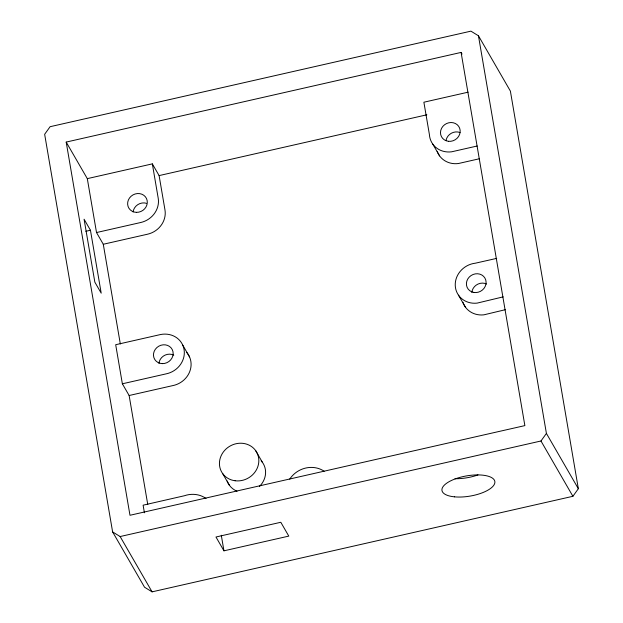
<?xml version="1.0" encoding="UTF-8"?>
<svg xmlns="http://www.w3.org/2000/svg" width="623" height="623" viewBox="0 0 623 623"><rect width="100%" height="100%" fill="white"/><g stroke="black" fill="none" stroke-linecap="round" stroke-linejoin="round"><path stroke-width="0.93" d="M112.615 531.91L120.138 536.543L540.974 440.991L546.41 433.413L478.456 35.784L470.926 31.15L50.097 126.703L44.654 134.28L112.615 531.91L144.544 587.216L152.074 591.85L572.903 496.297L578.346 488.72L510.385 91.09L478.456 35.784M503.189 296.867L477.117 303.113A21.455 19.632 -30 0 1 455.249 285.529A21.455 19.632 -30 0 1 475.38 263.186L496.702 258.381M505.3 309.701L483.884 314.833A21.455 19.632 -30 0 1 462.951 302.326M461.09 52.418L524.87 425.61L129.981 515.276L66.194 142.083L461.09 52.418L462.048 54.076M87.306 178.637L152.339 163.872L159.106 175.593L164.978 209.951A21.455 19.632 -30 0 1 147.573 234.201L103.286 244.263L96.518 232.543L87.306 178.637L66.194 142.083M468.091 92.181L423.881 102.219L429.411 134.584A21.455 19.632 -30 0 0 451.605 151.81L477.179 146.008M159.106 175.593L426.864 114.796M85.818 231.289L90.444 230.237L101.199 293.153L94.836 282.133L84.089 219.226L90.444 230.237M96.518 232.543L140.806 222.489A21.455 19.632 -30 0 0 158.211 198.231L152.339 163.872M479.212 158.795L458.372 163.53A21.455 19.632 -30 0 1 437.206 151.366M122.365 383.799L166.014 373.886A21.455 19.632 -30 0 0 184.159 350.103A21.455 19.632 -30 0 0 160.617 334.52L115.691 344.721L122.365 383.799L129.132 395.512L147.752 504.482M129.132 395.512L172.781 385.606A21.455 19.632 -30 0 0 186.783 352.525M223.953 550.825L288.792 536.107L280.809 522.276L215.971 537.003L223.953 550.825L221.29 535.25M432.829 144.186L439.597 155.906M546.41 433.413L578.346 488.72M458.497 295.193L465.264 306.905M540.974 440.991L572.903 496.297M255.625 450.561L262.384 462.282M182.749 345.142L189.517 356.862M222.652 473.573L229.42 485.294M120.138 536.543L152.074 591.85M103.286 244.263L120.325 343.974M144.419 512.807L143.111 505.191L184.4 495.752A24.141 22.085 -30 0 1 206.034 498.493M261.169 460.786A20.115 18.41 -30 0 1 259.394 486.485M237.02 491.212A20.115 18.41 -30 0 1 227.185 481.034M477.95 474.928A26.82 10.256 -9.7 0 1 454.992 478.721M289.734 479.118A24.141 22.085 -30 0 1 324.139 471.229M446.068 140.284A10.061 9.205 -30 0 1 460.015 132.535M471.845 292.467A10.061 9.205 -30 0 1 486.555 284.01M158.927 363.365A10.061 9.205 -30 0 1 173.762 355.133M133.081 211.999A10.061 9.205 -30 0 1 146.46 203.3M235.112 480.761A20.115 18.41 -30 0 0 257.852 454.821A20.115 18.41 -30 0 0 224.444 450.624A20.115 18.41 -30 0 0 235.112 480.761M454.595 496.85A26.82 10.256 -9.7 0 0 494.888 482.389A26.82 10.256 -9.7 0 0 455.717 478.713A26.82 10.256 -9.7 0 0 454.595 496.85M448.505 141.312A10.061 9.205 -30 0 0 459.634 128.159A10.061 9.205 -30 0 0 442.867 126.368A10.061 9.205 -30 0 0 448.505 141.312M473.729 292.421A10.061 9.205 -30 0 0 485.753 279.984A10.061 9.205 -30 0 0 469.259 277.048A10.061 9.205 -30 0 0 473.729 292.421M162.338 363.622A10.061 9.205 -30 0 0 172.298 349.674A10.061 9.205 -30 0 0 155.314 349.308A10.061 9.205 -30 0 0 162.338 363.622M136.375 212.357A10.061 9.205 -30 0 0 146.483 198.503A10.061 9.205 -30 0 0 129.529 197.958A10.061 9.205 -30 0 0 136.375 212.357"/></g></svg>
